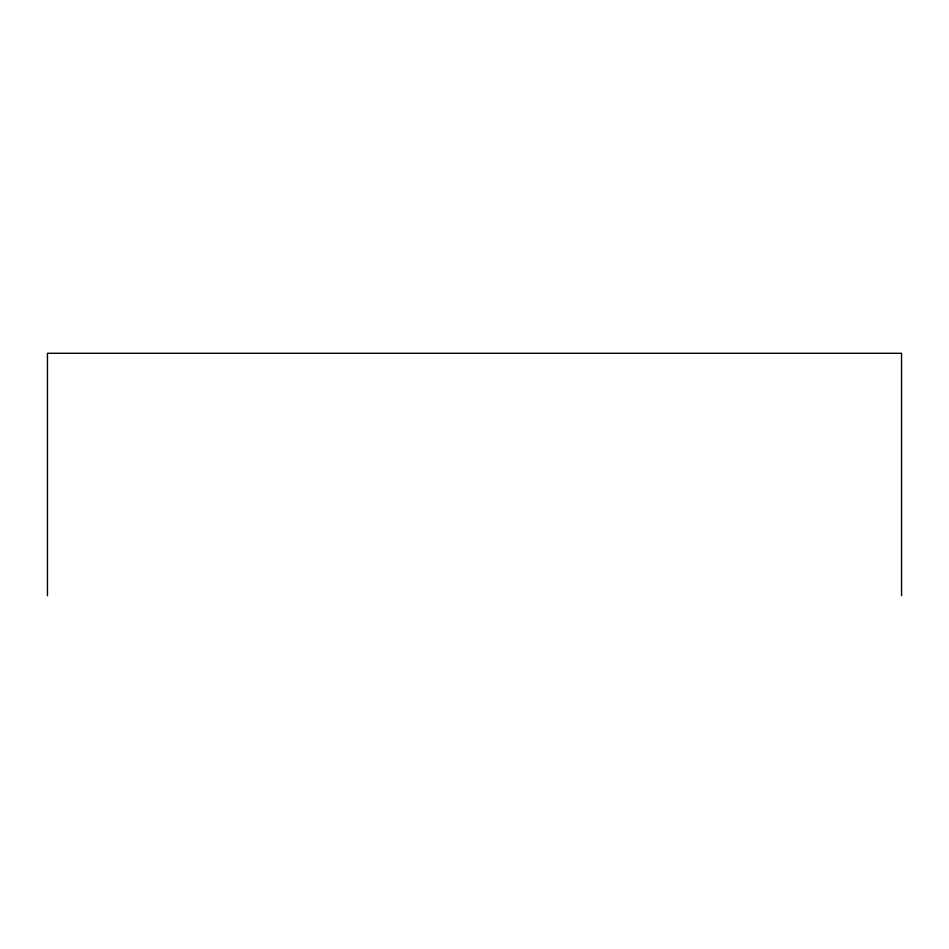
<?xml version="1.0" encoding="UTF-8"?>
<svg xmlns="http://www.w3.org/2000/svg" width="949" height="949" viewBox="0 0 949 949"><rect width="100%" height="100%" fill="white"/><g stroke="black" fill="none" stroke-linecap="round" stroke-linejoin="round"><path stroke-width="1.42" d="M901.55 595.711L901.55 353.289L47.45 353.289L47.45 595.711"/></g></svg>
